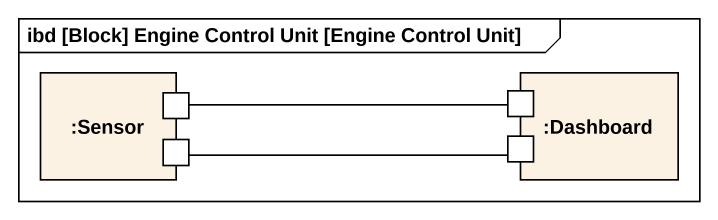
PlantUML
@startuml
mainframe ibd [Block] Engine Control Unit [Engine Control Unit]
rectangle ":Sensor" as Sensor {
  port " " as port1
  port " " as port3
}
rectangle ":Dashboard" as Dashboard {
  port " " as port2
  port " " as port4
}
port1 -right- port2
port3 -right- port4
@enduml
